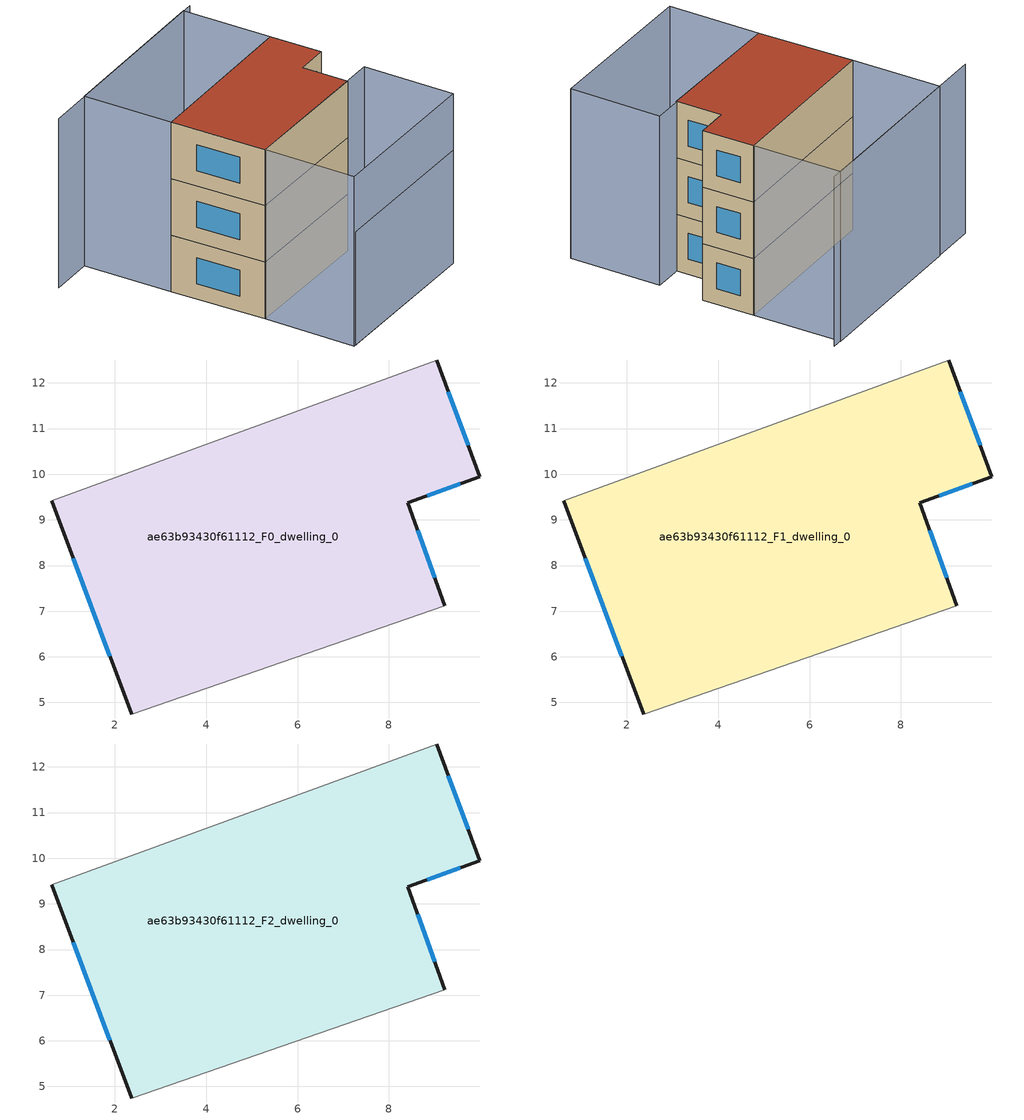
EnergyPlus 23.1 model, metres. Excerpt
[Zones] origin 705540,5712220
ae63b93430f61112_F0_dwelling_0
 floor ground (EU_floor_Construction): 9.05,12.5 9.99,9.95 8.41,9.38 9.23,7.12 2.36,4.75 0.62,9.42 z0
 wall outside (EU_wall_Construction): 0.62,9.42 2.36,4.75 / 9.23,7.12 8.41,9.38 9.99,9.95 9.05,12.5 z0:3
 wall adiabatic (EU_wall_Construction): 2.36,4.75 9.23,7.12 / 9.05,12.5 0.62,9.42 z0:3
 window (EU_Window_Construction): 1.09,8.16 1.89,6.01 / 9.73,10.64 9.3,11.81 / 8.84,9.53 9.56,9.79 / 9.01,7.73 8.63,8.77 z0.81:2.19
ae63b93430f61112_F1_dwelling_0
 floor to ae63b93430f61112_F0_dwelling_0 (EU_floor_Construction): 9.05,12.5 9.99,9.95 8.41,9.38 9.23,7.12 2.36,4.75 0.62,9.42 z3
 wall outside (EU_wall_Construction): 0.62,9.42 2.36,4.75 / 9.23,7.12 8.41,9.38 9.99,9.95 9.05,12.5 z3:6
 wall adiabatic (EU_wall_Construction): 2.36,4.75 9.23,7.12 / 9.05,12.5 0.62,9.42 z3:6
 window (EU_Window_Construction): 1.09,8.16 1.89,6.01 / 9.73,10.64 9.3,11.81 / 8.84,9.53 9.56,9.79 / 9.01,7.73 8.63,8.77 z3.81:5.19
ae63b93430f61112_F2_dwelling_0
 floor to ae63b93430f61112_F1_dwelling_0 (EU_floor_Construction): 9.05,12.5 9.99,9.95 8.41,9.38 9.23,7.12 2.36,4.75 0.62,9.42 z6
 wall outside (EU_wall_Construction): 0.62,9.42 2.36,4.75 / 9.23,7.12 8.41,9.38 9.99,9.95 9.05,12.5 z6:9
 wall adiabatic (EU_wall_Construction): 2.36,4.75 9.23,7.12 / 9.05,12.5 0.62,9.42 z6:9
 window (EU_Window_Construction): 1.09,8.16 1.89,6.01 / 9.73,10.64 9.3,11.81 / 8.84,9.53 9.56,9.79 / 9.01,7.73 8.63,8.77 z6.81:8.19
 roof outside (EU_roof_Construction): 9.23,7.12 8.41,9.38 9.99,9.95 9.05,12.5 0.62,9.42 2.36,4.75 z9
shading: 4.02,0.28 12.21,3.15 z0:6; 7.99,17.01 -3.15,12.96 / 12.24,3.16 3.94,0.25 / 3.94,0.25 2.36,4.75 / 2.36,4.75 10.66,7.66 / 10.66,7.66 12.24,3.16 / -0.97,13.76 7.49,16.84 / 7.49,16.84 9.07,12.5 / 9.07,12.5 0.62,9.42 / 0.62,9.42 -0.97,13.76 z0:9
[Building]
EU S2 Campaign: North Axis=0; Terrain=City; Solar Distribution=FullExterior
[Site:Location]
London: Latitude=51.5; Longitude=-0.5; Time Zone=0; Elevation=25
[SizingPeriod:WeatherFileDays]
AnnualSizingPeriod: Begin Month=1; Begin Day of Month=1; End Month=12; End Day of Month=31; Day of Week for Start Day=Monday; Use Weather File Daylight Saving Period=No; Use Weather File Rain and Snow Indicators=No
[MATERIAL]
EU_InternalMass_Material: Roughness=MediumRough; Thickness=0.1; Conductivity=1; Density=1800; Specific Heat=900; Thermal Absorptance=0.9; Solar Absorptance=0.7; Visible Absorptance=0.7
[MATERIAL:NOMASS] Roughness=MediumRough; Thermal Absorptance=0.9; Solar Absorptance=0.7; Visible Absorptance=0.7
Name | Thermal Resistance
EU_wall_NoMass | 0.727863
EU_roof_NoMass | 0.773354
EU_floor_NoMass | 1.79329
[WINDOWMATERIAL:SIMPLEGLAZINGSYSTEM]
EU_Window_SimpleGlazing: UFactor=2.58614; Solar Heat Gain Coefficient=0.76; Visible Transmittance=0.76
[CONSTRUCTION]
EU_wall_Construction: EU_wall_NoMass
EU_roof_Construction: EU_roof_NoMass
EU_floor_Construction: EU_floor_NoMass
EU_Window_Construction: EU_Window_SimpleGlazing
EU_InternalMass_Construction: EU_InternalMass_Material
[ZONE] Type=1; Multiplier=1; Ceiling Height=autocalculate; Volume=124.099; Floor Area=autocalculate; Part of Total Floor Area=Yes
ae63b93430f61112_F0_dwelling_0; ae63b93430f61112_F1_dwelling_0; ae63b93430f61112_F2_dwelling_0
[INTERNALMASS] Construction=EU_InternalMass_Construction; Surface Area=41.3664
Name | Zone or ZoneList
ae63b93430f61112_F0_dwelling_0_EU_InternalMass | ae63b93430f61112_F0_dwelling_0
ae63b93430f61112_F1_dwelling_0_EU_InternalMass | ae63b93430f61112_F1_dwelling_0
ae63b93430f61112_F2_dwelling_0_EU_InternalMass | ae63b93430f61112_F2_dwelling_0
[OTHEREQUIPMENT] Fuel Type=Electricity; Design Level Calculation Method=Watts/Area; Power per Zone Floor Area=1; Fraction Latent=0; Fraction Radiant=0; Fraction Lost=0; Carbon Dioxide Generation Rate=0; EndUse Subcategory=EU_Step8_InternalGains
Name | Zone or ZoneList or Space or SpaceList | Schedule
EU_Step8_InternalGain_ae63b93430f61112_F0_dwelling_0_f000 | ae63b93430f61112_F0_dwelling_0 | EU_Step8_GainSchedule_ae63b93430f61112_F0_dwelling_0_f000
EU_Step8_InternalGain_ae63b93430f61112_F1_dwelling_0_f000 | ae63b93430f61112_F1_dwelling_0 | EU_Step8_GainSchedule_ae63b93430f61112_F1_dwelling_0_f000
EU_Step8_InternalGain_ae63b93430f61112_F2_dwelling_0_f000 | ae63b93430f61112_F2_dwelling_0 | EU_Step8_GainSchedule_ae63b93430f61112_F2_dwelling_0_f000
[ZONEVENTILATION:DESIGNFLOWRATE] Schedule=EU_AlwaysOn; Design Flow Rate Calculation Method=AirChanges/Hour; Air Changes per Hour=0.484901; Ventilation Type=Natural; Fan Pressure Rise=0; Fan Total Efficiency=1; Constant Term Coefficient=1; Temperature Term Coefficient=0; Velocity Term Coefficient=0; Velocity Squared Term Coefficient=0; Minimum Indoor Temperature=-100; Maximum Indoor Temperature=100; Delta Temperature=-100; Minimum Outdoor Temperature=-100; Maximum Outdoor Temperature=100; Maximum Wind Speed=40
Name | Zone or ZoneList or Space or SpaceList
EU_ConstantAir_ae63b93430f61112_F0_dwelling_0 | ae63b93430f61112_F0_dwelling_0
EU_ConstantAir_ae63b93430f61112_F1_dwelling_0 | ae63b93430f61112_F1_dwelling_0
EU_ConstantAir_ae63b93430f61112_F2_dwelling_0 | ae63b93430f61112_F2_dwelling_0
[HVACTEMPLATE:THERMOSTAT] Constant Heating Setpoint=20; Constant Cooling Setpoint=50
EU_HeatOnly_ae63b93430f61112_F0_dwelling_0; EU_HeatOnly_ae63b93430f61112_F1_dwelling_0; EU_HeatOnly_ae63b93430f61112_F2_dwelling_0
[HVACTEMPLATE:ZONE:IDEALLOADSAIRSYSTEM] System Availability Schedule=EU_AlwaysOn; Maximum Heating Supply Air Temperature=50; Minimum Cooling Supply Air Temperature=13; Maximum Heating Supply Air Humidity Ratio=0.0156; Minimum Cooling Supply Air Humidity Ratio=0.0077; Heating Limit=NoLimit; Cooling Limit=NoLimit; Heating Availability Schedule=EU_AlwaysOn; Cooling Availability Schedule=EU_CoolingOff; Dehumidification Control Type=ConstantSensibleHeatRatio; Cooling Sensible Heat Ratio=0.7; Dehumidification Setpoint=60; Humidification Control Type=None; Humidification Setpoint=30; Outdoor Air Method=None; Outdoor Air Flow Rate per Person=0.00944; Outdoor Air Flow Rate per Zone Floor Area=0; Outdoor Air Flow Rate per Zone=0; Demand Controlled Ventilation Type=None; Outdoor Air Economizer Type=NoEconomizer; Heat Recovery Type=None; Sensible Heat Recovery Effectiveness=0.7; Latent Heat Recovery Effectiveness=0.65
Name | Template Thermostat
ae63b93430f61112_F0_dwelling_0 | EU_HeatOnly_ae63b93430f61112_F0_dwelling_0
ae63b93430f61112_F1_dwelling_0 | EU_HeatOnly_ae63b93430f61112_F1_dwelling_0
ae63b93430f61112_F2_dwelling_0 | EU_HeatOnly_ae63b93430f61112_F2_dwelling_0
[SIZING:ZONE] Zone Cooling Design Supply Air Temperature Input Method=SupplyAirTemperature; Zone Cooling Design Supply Air Temperature=13; Zone Heating Design Supply Air Temperature Input Method=SupplyAirTemperature; Zone Heating Design Supply Air Temperature=50; Zone Cooling Design Supply Air Humidity Ratio=0.008; Zone Heating Design Supply Air Humidity Ratio=0.008; Cooling Design Air Flow Method=DesignDay; Cooling Design Air Flow Rate=0; Cooling Minimum Air Flow per Zone Floor Area=0.000762; Cooling Minimum Air Flow=0; Cooling Minimum Air Flow Fraction=0.2; Heating Design Air Flow Method=DesignDay; Heating Design Air Flow Rate=0; Heating Maximum Air Flow per Zone Floor Area=0.002032; Heating Maximum Air Flow=0.141576; Heating Maximum Air Flow Fraction=0.3; Account for Dedicated Outdoor Air System=No; Dedicated Outdoor Air System Control Strategy=NeutralSupplyAir; Dedicated Outdoor Air Low Setpoint Temperature for Design=autosize; Dedicated Outdoor Air High Setpoint Temperature for Design=autosize; Zone Load Sizing Method=Sensible Load Only No Latent Load; Zone Latent Cooling Design Supply Air Humidity Ratio Input Method=HumidityRatioDifference; Zone Cooling Design Supply Air Humidity Ratio Difference=0.005; Zone Latent Heating Design Supply Air Humidity Ratio Input Method=HumidityRatioDifference; Zone Humidification Design Supply Air Humidity Ratio Difference=0.005
ae63b93430f61112_F0_dwelling_0; ae63b93430f61112_F1_dwelling_0; ae63b93430f61112_F2_dwelling_0
[SCHEDULE:CONSTANT]
Name | Hourly Value
EU_AlwaysOn | 1
EU_CoolingOff | 0
[SCHEDULE:FILE] Column Number=1; Rows to Skip at Top=0; Number of Hours of Data=8760; Column Separator=Comma; Interpolate to Timestep=No; Minutes per Item=60; Adjust Schedule for Daylight Savings=Yes
Name | File
EU_Step8_GainSchedule_ae63b93430f61112_F0_dwelling_0_f000 | ../../schedules/ae63b93430f61112/ae63b93430f61112_F0_dwelling_0_f000_gain.csv
EU_Step8_GainSchedule_ae63b93430f61112_F1_dwelling_0_f000 | ../../schedules/ae63b93430f61112/ae63b93430f61112_F1_dwelling_0_f000_gain.csv
EU_Step8_GainSchedule_ae63b93430f61112_F2_dwelling_0_f000 | ../../schedules/ae63b93430f61112/ae63b93430f61112_F2_dwelling_0_f000_gain.csv
